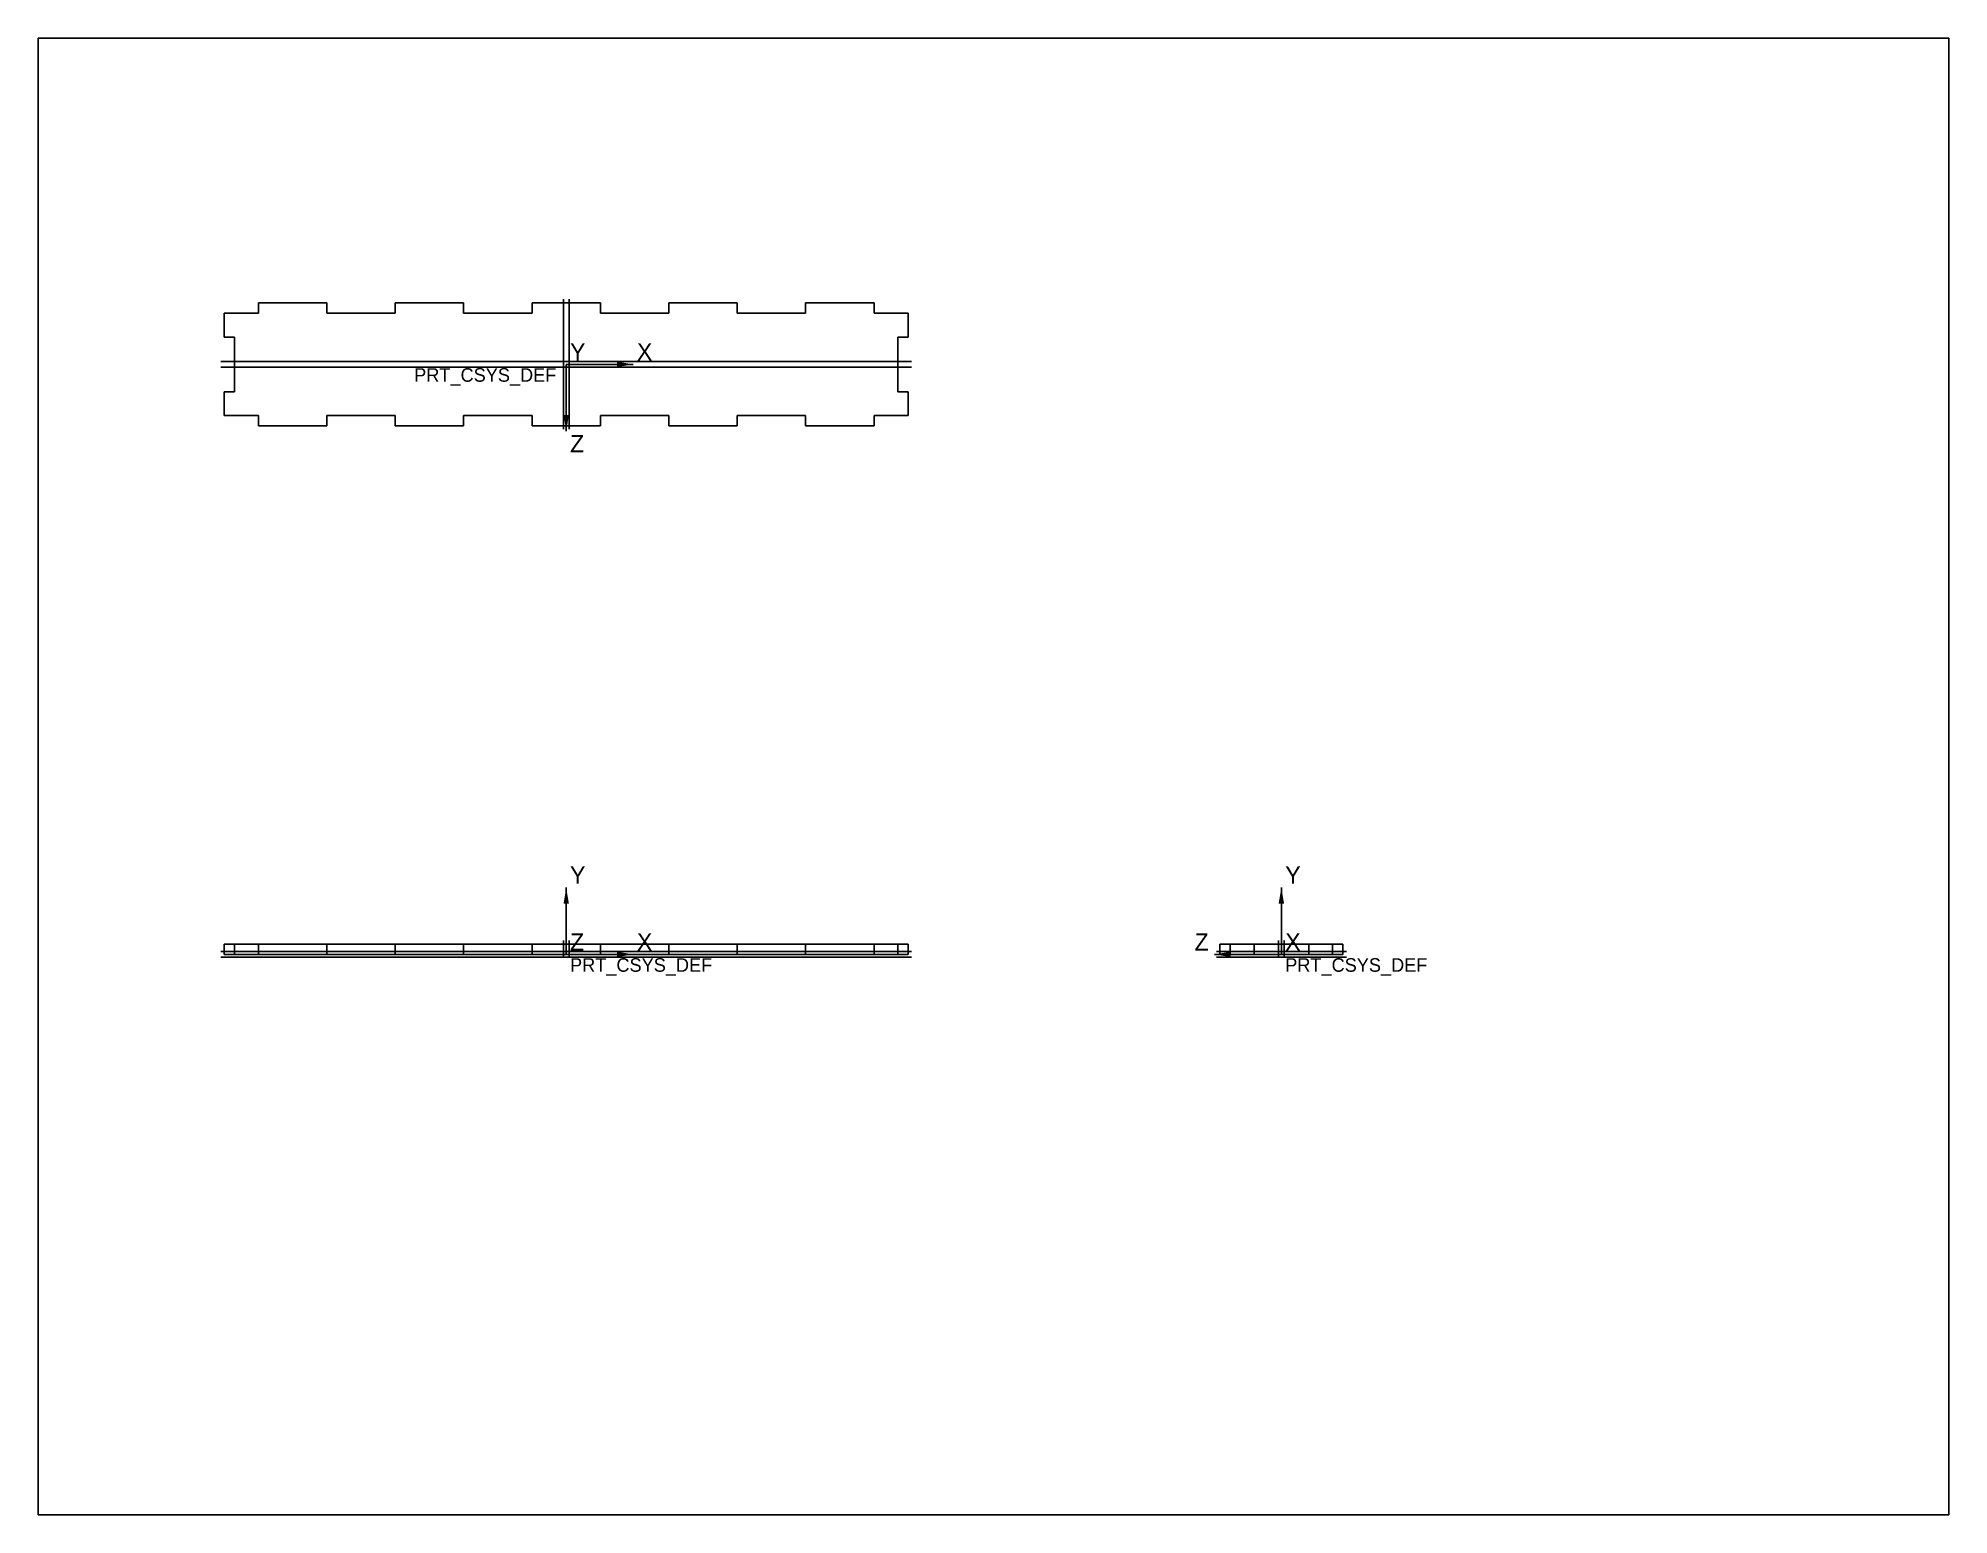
# Model space of a CAD drawing. Header units: inches. Extents: x 0 to 22, y 0 to 17.
import ezdxf

# ---------------------------------------------------------------- set-up
doc = ezdxf.new("R2010")
doc.units = ezdxf.units.IN
doc.header["$LTSCALE"] = 1.21
doc.header["$MEASUREMENT"] = 0
doc.linetypes.add('HIDDEN', pattern=[0.2, 0.1, -0.1])
doc.layers.get('0').update_dxf_attribs({"linetype": 'CONTINUOUS'})
for name, color, linetype in [('01___PRT_ALL_DTM_PLN', 7, 'CONTINUOUS'), ('05___PRT_ALL_DTM_CSYS', 7, 'CONTINUOUS'), ('DEFAULT_2', 8, 'HIDDEN')]:
    doc.layers.add(name, color=color, linetype=linetype)
doc.styles.get("Standard").update_dxf_attribs({"font": 'ar_wgl__.ttf'})

msp = doc.modelspace()

# ---------------------------------------------------------------- linework, layer by layer
at = {"color": 7, "linetype": 'CONTINUOUS'}
for p, q in [((0, 0), (0, 17)), ((0, 17), (22, 17)), ((22, 0), (22, 17)), ((2.537, 13.954), (2.537, 13.836)), ((3.324, 13.954), (2.537, 13.954)), ((3.324, 13.954), (3.324, 13.836)), ((4.112, 13.954), (4.112, 13.836)), ((4.899, 13.954), (4.112, 13.954)), ((4.899, 13.954), (4.899, 13.836)), ((5.687, 13.954), (5.687, 13.836)), ((6.474, 13.954), (5.687, 13.954)), ((6.474, 13.954), (6.474, 13.836)), ((8.049, 13.954), (7.261, 13.954)), ((7.261, 13.954), (7.261, 13.836)), ((8.049, 13.954), (8.049, 13.836)), ((9.624, 13.954), (8.836, 13.954)), ((8.836, 13.954), (8.836, 13.836)), ((9.624, 13.954), (9.624, 13.836)), ((2.143, 13.836), (2.143, 13.56)), ((2.143, 13.836), (2.537, 13.836)), ((4.112, 13.836), (3.324, 13.836)), ((5.687, 13.836), (4.899, 13.836)), ((6.474, 13.836), (7.261, 13.836)), ((8.049, 13.836), (8.836, 13.836)), ((10.017, 13.836), (9.624, 13.836)), ((10.017, 13.56), (10.017, 13.836)), ((2.143, 13.56), (2.261, 13.56)), ((2.261, 12.93), (2.261, 13.56)), ((10.017, 13.56), (9.899, 13.56)), ((9.899, 12.93), (9.899, 13.56)), ((2.143, 12.93), (2.143, 12.655)), ((2.143, 12.93), (2.261, 12.93)), ((10.017, 12.93), (9.899, 12.93)), ((10.017, 12.655), (10.017, 12.93)), ((2.143, 12.655), (2.537, 12.655)), ((2.537, 12.537), (2.537, 12.655)), ((3.324, 12.537), (3.324, 12.655)), ((4.112, 12.655), (3.324, 12.655)), ((4.112, 12.537), (4.112, 12.655)), ((4.899, 12.537), (4.899, 12.655)), ((5.687, 12.655), (4.899, 12.655)), ((5.687, 12.537), (5.687, 12.655)), ((6.474, 12.655), (7.261, 12.655)), ((6.474, 12.537), (6.474, 12.655)), ((7.261, 12.537), (7.261, 12.655)), ((8.049, 12.655), (8.836, 12.655)), ((8.049, 12.537), (8.049, 12.655)), ((8.836, 12.537), (8.836, 12.655)), ((10.017, 12.655), (9.624, 12.655)), ((9.624, 12.537), (9.624, 12.655)), ((2.537, 12.537), (3.324, 12.537)), ((4.112, 12.537), (4.899, 12.537)), ((5.687, 12.537), (6.474, 12.537)), ((7.261, 12.537), (8.049, 12.537)), ((8.836, 12.537), (9.624, 12.537)), ((2.143, 6.452), (2.143, 6.57)), ((2.143, 6.57), (10.017, 6.57)), ((2.143, 6.452), (10.017, 6.452)), ((2.537, 6.452), (2.537, 6.57)), ((3.324, 6.452), (3.324, 6.57)), ((4.112, 6.452), (4.112, 6.57)), ((4.899, 6.452), (4.899, 6.57)), ((5.687, 6.452), (5.687, 6.57)), ((6.474, 6.452), (6.474, 6.57)), ((7.261, 6.452), (7.261, 6.57)), ((8.049, 6.452), (8.049, 6.57)), ((8.836, 6.452), (8.836, 6.57)), ((9.624, 6.452), (9.624, 6.57)), ((10.017, 6.452), (10.017, 6.57)), ((13.606, 6.452), (13.606, 6.57)), ((13.606, 6.57), (15.023, 6.57)), ((13.606, 6.452), (15.023, 6.452)), ((13.724, 6.452), (13.724, 6.57)), ((14, 6.452), (14, 6.57)), ((14.63, 6.452), (14.63, 6.57)), ((14.905, 6.452), (14.905, 6.57)), ((15.023, 6.452), (15.023, 6.57)), ((0, 0), (22, 0))]:
    msp.add_line(p, q, dxfattribs=at)
at = {"layer": '01___PRT_ALL_DTM_PLN', "color": 9, "linetype": 'CONTINUOUS'}
for p, q in [((6.047, 13.994), (6.047, 12.497)), ((10.057, 13.278), (2.103, 13.278)), ((6.047, 6.61), (6.047, 6.412)), ((14.348, 6.61), (14.348, 6.412)), ((10.057, 6.419), (2.103, 6.419)), ((15.063, 6.419), (13.566, 6.419))]:
    msp.add_line(p, q, dxfattribs=at)
at = {"layer": '01___PRT_ALL_DTM_PLN', "color": 7, "linetype": 'CONTINUOUS'}
for p, q in [((6.113, 13.994), (6.113, 12.497)), ((10.057, 13.212), (2.103, 13.212)), ((6.113, 6.61), (6.113, 6.412)), ((14.282, 6.61), (14.282, 6.412)), ((10.057, 6.485), (2.103, 6.485)), ((15.063, 6.485), (13.566, 6.485))]:
    msp.add_line(p, q, dxfattribs=at)
at = {"layer": '05___PRT_ALL_DTM_CSYS', "color": 7, "linetype": 'CONTINUOUS', "true_color": 0xff3333}
for p, q in [((6.85, 13.245), (6.08, 13.245)), ((6.85, 6.452), (6.08, 6.452))]:
    msp.add_line(p, q, dxfattribs=at)
at = {"layer": '05___PRT_ALL_DTM_CSYS', "color": 7, "linetype": 'CONTINUOUS', "true_color": 0x33ffff}
for p, q in [((6.08, 12.475), (6.08, 13.245)), ((13.545, 6.452), (14.315, 6.452))]:
    msp.add_line(p, q, dxfattribs=at)
at = {"layer": '05___PRT_ALL_DTM_CSYS', "color": 7, "linetype": 'CONTINUOUS', "true_color": 0x33ff33}
for p, q in [((6.08, 7.222), (6.08, 6.452)), ((14.315, 7.222), (14.315, 6.452))]:
    msp.add_line(p, q, dxfattribs=at)
at = {"layer": '05___PRT_ALL_DTM_CSYS', "color": 7, "linetype": 'CONTINUOUS', "true_color": 0xff3333}
for points in [[(6.85, 13.245), (6.663, 13.214), (6.663, 13.277)], [(6.85, 6.452), (6.663, 6.421), (6.663, 6.483)]]:
    msp.add_solid(points, dxfattribs=at)
at = {"layer": '05___PRT_ALL_DTM_CSYS', "color": 7, "linetype": 'CONTINUOUS', "true_color": 0x33ffff}
for points in [[(6.08, 12.475), (6.049, 12.663), (6.111, 12.663)], [(13.545, 6.452), (13.732, 6.483), (13.732, 6.421)]]:
    msp.add_solid(points, dxfattribs=at)
at = {"layer": '05___PRT_ALL_DTM_CSYS', "color": 7, "linetype": 'CONTINUOUS', "true_color": 0x33ff33}
for points in [[(6.08, 7.222), (6.111, 7.035), (6.049, 7.035)], [(14.315, 7.222), (14.346, 7.035), (14.283, 7.035)]]:
    msp.add_solid(points, dxfattribs=at)
at = {"layer": 'DEFAULT_2', "color": 8, "linetype": 'HIDDEN'}
for p, q in [((2.261, 6.452), (2.261, 6.57)), ((9.899, 6.452), (9.899, 6.57))]:
    msp.add_line(p, q, dxfattribs=at)

# ---------------------------------------------------------------- texts
at = {"layer": '05___PRT_ALL_DTM_CSYS', "color": 7, "linetype": 'CONTINUOUS', "true_color": 0x33ff33, "char_height": 0.199, "width": 0.18484, "attachment_point": 1, "line_spacing_factor": 0.9}
for insert in [(6.124, 13.488), (6.124, 7.465), (14.359, 7.465)]:
    msp.add_mtext('Y', dxfattribs=dict(at, insert=insert))
at = {"layer": '05___PRT_ALL_DTM_CSYS', "color": 7, "linetype": 'CONTINUOUS', "true_color": 0xff3333, "char_height": 0.199, "width": 0.18484, "attachment_point": 1, "line_spacing_factor": 0.9}
for insert in [(6.894, 13.488), (6.894, 6.695), (14.359, 6.695)]:
    msp.add_mtext('X', dxfattribs=dict(at, insert=insert))
at = {"layer": '05___PRT_ALL_DTM_CSYS', "color": 7, "linetype": 'CONTINUOUS', "char_height": 0.15625, "width": 1.70713, "attachment_point": 1, "line_spacing_factor": 0.9}
for insert in [(4.329, 13.201), (6.124, 6.408), (14.359, 6.408)]:
    msp.add_mtext('PRT_CSYS_DEF', dxfattribs=dict(at, insert=insert))
at = {"layer": '05___PRT_ALL_DTM_CSYS', "color": 7, "linetype": 'CONTINUOUS', "true_color": 0x33ffff, "char_height": 0.199, "width": 0.16931, "attachment_point": 1, "line_spacing_factor": 0.9}
for insert in [(6.124, 12.431), (6.124, 6.695), (13.316, 6.695)]:
    msp.add_mtext('Z', dxfattribs=dict(at, insert=insert))

doc.saveas('drawing.dxf')
